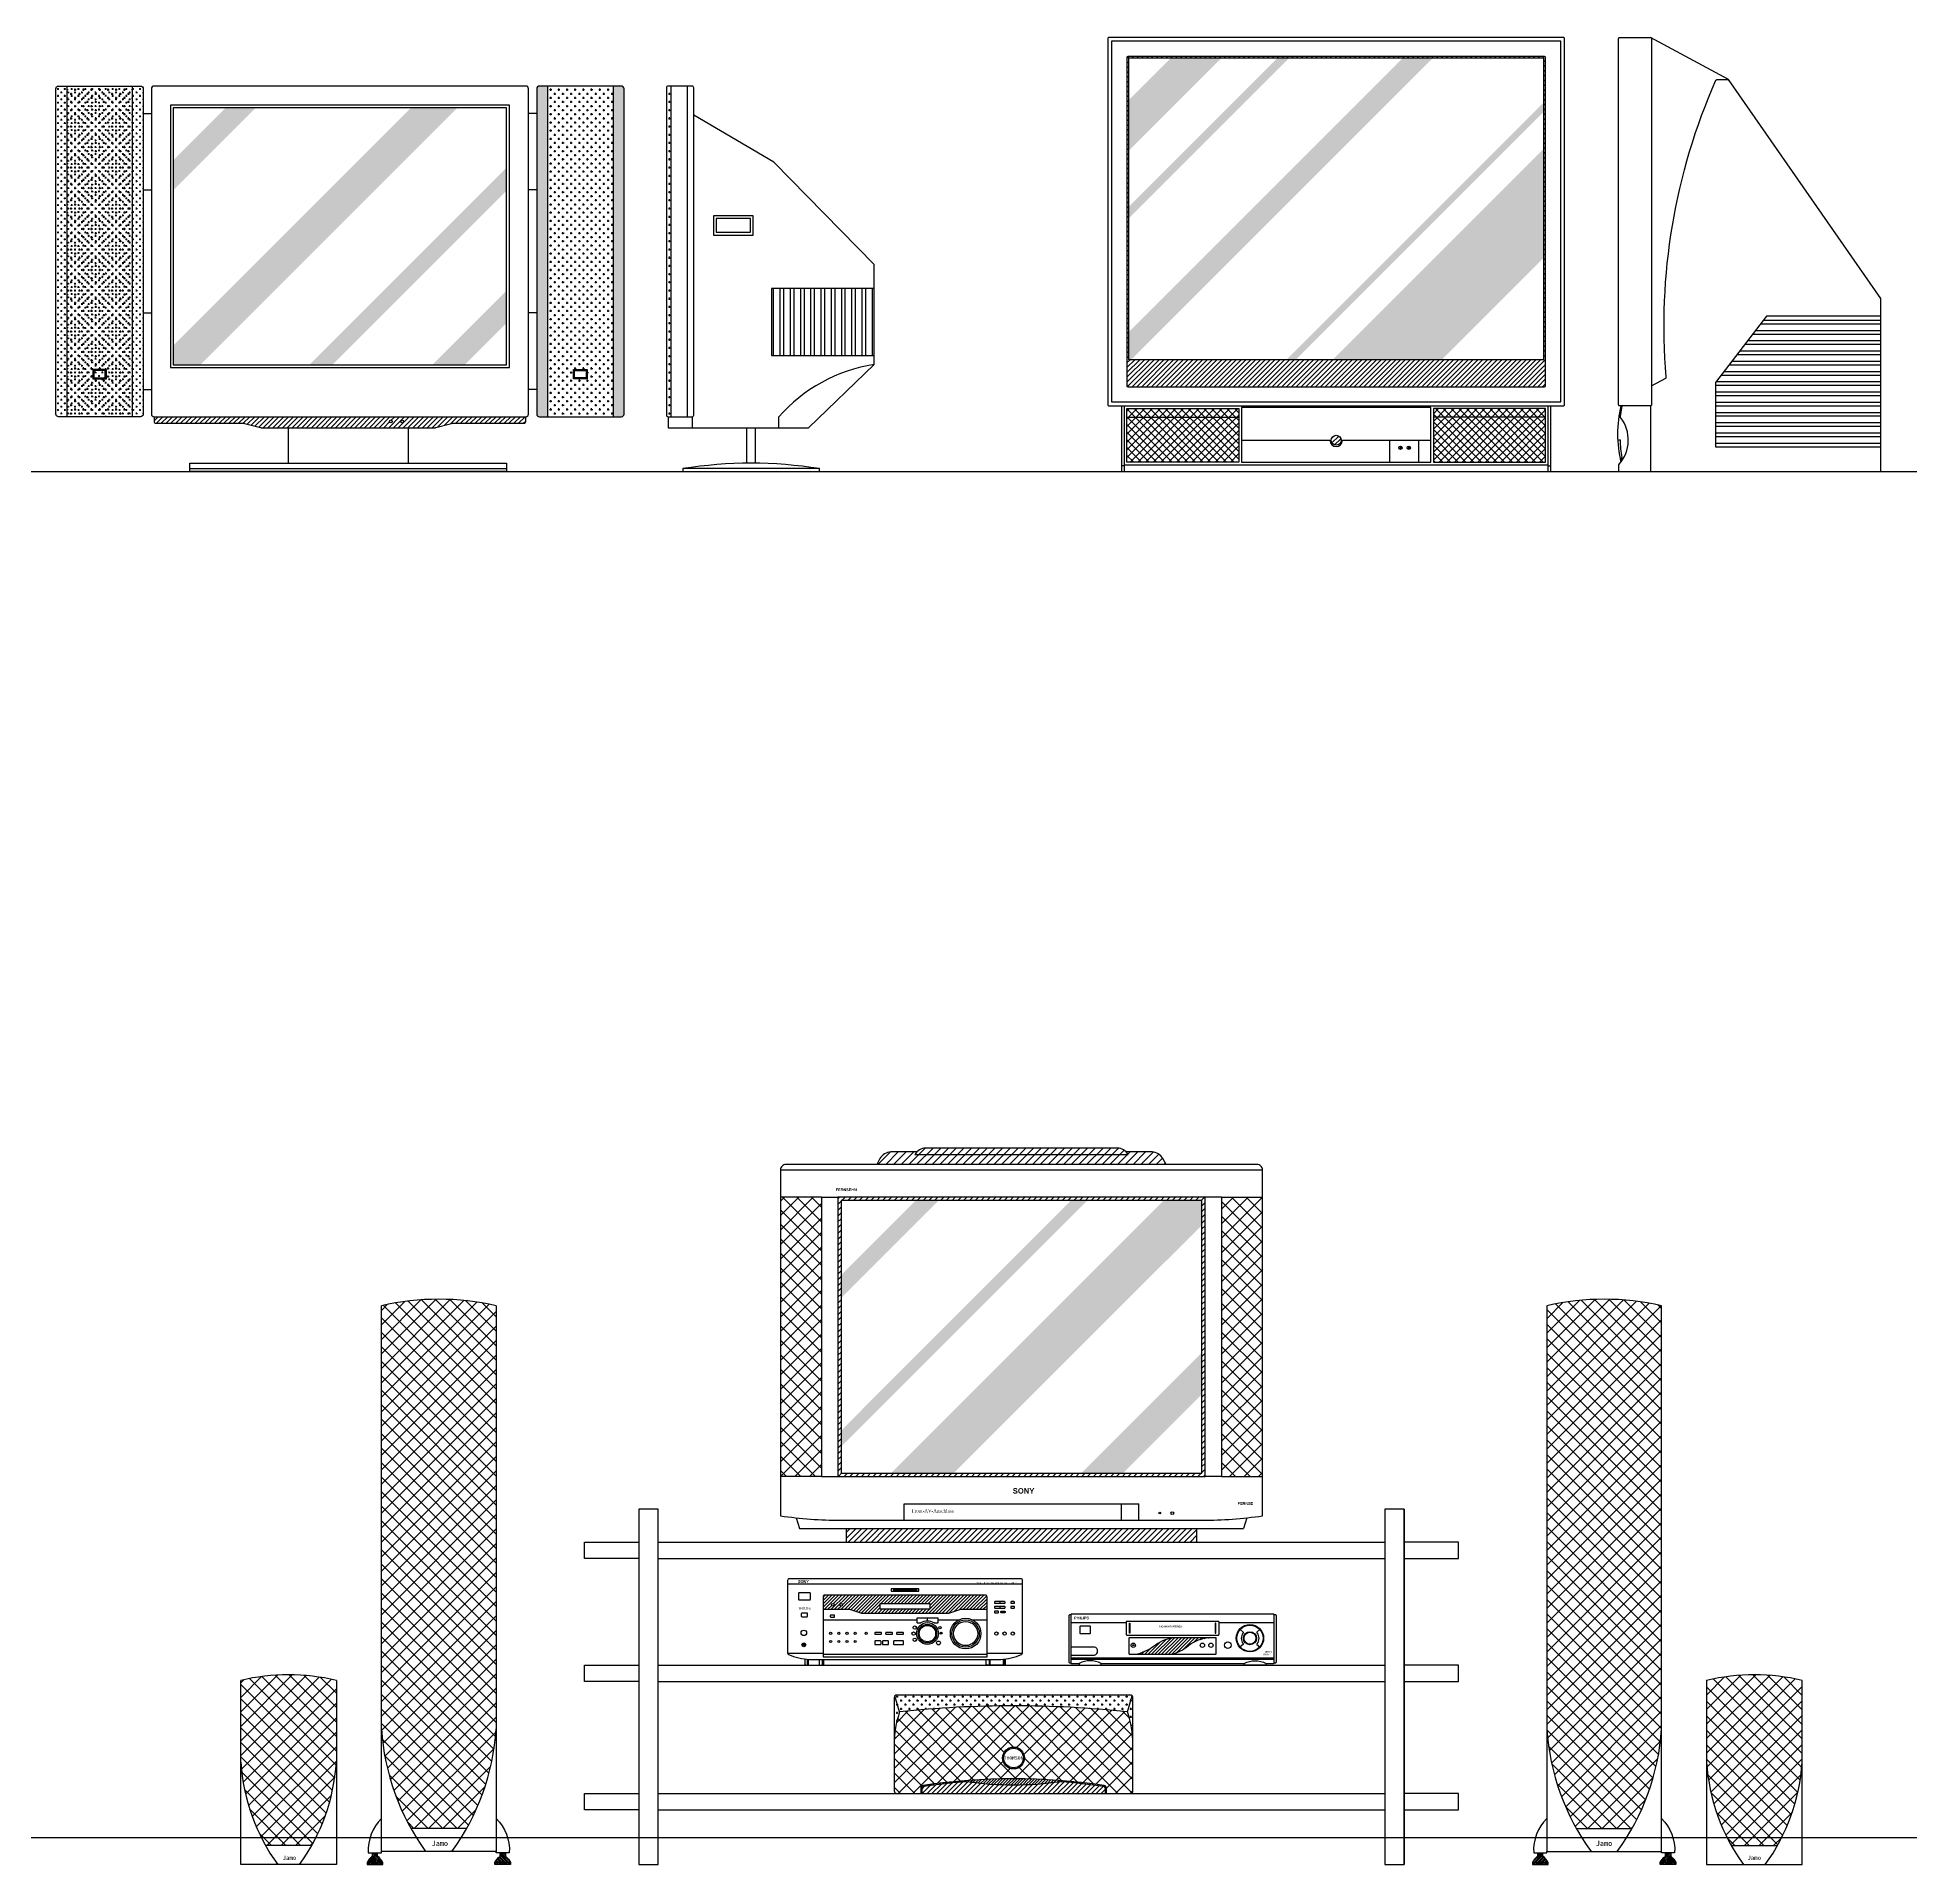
# Model space of a CAD drawing. Header units: inches. Extents: x 11.6 to 54.1, y 10.7 to 35.5.
# Drawn here: x 39.013 to 42.441, y 13.869 to 17.212 of the extents above; entities that cross this region are included whole.
import ezdxf
from ezdxf.enums import TextEntityAlignment as Align

# ---------------------------------------------------------------- set-up
doc = ezdxf.new("R2010")
doc.units = ezdxf.units.IN
doc.header["$MEASUREMENT"] = 0
for name, color, linetype in [('02', 2, 'Continuous'), ('1', 1, 'Continuous'), ('8', 8, 'Continuous')]:
    doc.layers.add(name, color=color, linetype=linetype)
doc.styles.add('HT2', font='swisseb.ttf')
doc.styles.add('STYLE2', font='')
doc.styles.add('STYLE5', font='dutchi.ttf')
doc.styles.get('STYLE2').set_extended_font_data('SimHei')
pattern_1 = [(0, (-12.144772, 20.311544), (0.00625, 0.00625), [0.003125, -0.009375]), (90, (-12.1432097, 20.3099815), (-0.00625, 0.00625), [0.003125, -0.009375])]
pattern_2 = [(0, (-12.144772, 20.311544), (0.0075, 0.0075), [0.00375, -0.01125]), (90, (-12.142897, 20.309669), (-0.0075, 0.0075), [0.00375, -0.01125])]
pattern_3 = [(45, (-8.594977, 21.798199), (-0.0044194174, 0.0044194174), [])]
pattern_4 = [(45, (-8.594977, 21.798199), (-0.0070710678, 0.0070710678), []), (135, (-8.594977, 21.798199), (-0.0070710678, -0.0070710678), [])]
pattern_5 = [(45, (18.369292, 6.841437), (-0.013258252, 0.013258252), []), (135, (18.369292, 6.841437), (-0.013258252, -0.013258252), [])]
pattern_6 = [(135, (107.2890008, 17.5640171), (0.00159099026, 0.00159099026), [])]
pattern_7 = [(45, (-25.6616141, 17.5640171), (-0.00159099026, 0.00159099026), [])]
pattern_8 = [(45, (18.3692916, 6.841437), (-0.0053033009, 0.0053033009), [])]
pattern_9 = [(45, (18.3692916, 6.841437), (-0.0030935922, 0.0030935922), [])]
pattern_10 = [(45, (-15.4416847, 17.130389), (-0.00220970869, 0.00220970869), [])]

msp = doc.modelspace()

# ---------------------------------------------------------------- hatches: boundary and pattern name
at = {"layer": '8'}
h = msp.add_hatch(dxfattribs=at)
h.set_pattern_fill('ANSI31,_O', color=256, scale=0.05)
h.set_pattern_definition(pattern_3)
h.paths.add_polyline_path([(41.7696, 16.623), (41.7696, 17.174), (41.0096, 17.174), (41.0096, 16.623)], flags=16)
edge = h.paths.add_edge_path()
edge.add_line((41.7726, 16.575), (41.7726, 17.175))
edge.add_arc((41.7706, 17.175), 0.002, 360, 450)
edge.add_line((41.7706, 17.177), (41.0086, 17.177))
edge.add_arc((41.0086, 17.175), 0.002, 90, 180)
edge.add_line((41.0066, 17.175), (41.0066, 16.575))
edge.add_arc((41.0086, 16.575), 0.002, 180, 270)
edge.add_line((41.0086, 16.573), (41.7706, 16.573))
edge.add_arc((41.7706, 16.575), 0.002, 270, 360)
h = msp.add_hatch(dxfattribs=at)
h.set_pattern_fill('AR-SAND,_O', color=256, scale=0.005)
h.set_pattern_definition([(37.5, (-8.594977, 21.798199), (-0.0003149668, 0.0096341188), [0, -0.0076, 0, -0.0085, 0, -0.008125]), (7.5, (-8.594977, 21.798199), (0.0088488835, 0.0141107303), [0, -0.0041, 0, -0.00685, 0, -0.002625]), (327.5, (-8.601127, 21.798199), (0.0155707093, 2.82953e-05), [0, -0.0025, 0, -0.009, 0, -0.01175]), (317.5, (-8.601127, 21.798199), (0.015030633, 0.004388378), [0, -0.00125, 0, -0.0059, 0, -0.00675])])
h.paths.add_polyline_path([(41.1795, 17.174), (41.0867, 17.174), (41.0096, 17.097), (41.0096, 17.0042)], flags=17)
h.paths.add_polyline_path([(41.303, 17.174), (41.2818, 17.174), (41.0096, 16.9019), (41.0096, 16.8806)])
h.paths.add_polyline_path([(41.5661, 17.174), (41.5109, 17.174), (41.5106, 17.1737), (41.0096, 16.6728), (41.0096, 16.623), (41.0151, 16.623)])
h.paths.add_polyline_path([(41.7696, 17.0764), (41.7696, 17.0933), (41.2993, 16.623), (41.3163, 16.623)])
h.paths.add_polyline_path([(41.7696, 16.8091), (41.7696, 17.0085), (41.3842, 16.623), (41.5836, 16.623)], flags=17)
h = msp.add_hatch(dxfattribs=at)
h.set_pattern_fill('CROSS,_O', color=256, scale=0.025)
h.set_pattern_definition(pattern_1)
h.paths.add_polyline_path([(39.1865, 17.123), (39.0515, 17.123, 0.414214), (39.0465, 17.118), (39.0465, 16.523, 0.414214), (39.0515, 16.518), (39.1865, 16.518)])
h = msp.add_hatch(dxfattribs=at)
h.set_pattern_fill('CROSS,_O', color=256, scale=0.025)
h.set_pattern_definition(pattern_1)
h.paths.add_polyline_path([(39.0665, 16.518), (39.2015, 16.518, 0.414214), (39.2065, 16.523), (39.2065, 17.118, 0.414214), (39.2015, 17.123), (39.0665, 17.123)])
h = msp.add_hatch(dxfattribs=at)
h.set_pattern_fill('CROSS,_O', color=256, scale=0.03)
h.set_pattern_definition(pattern_2)
h.paths.add_polyline_path([(39.0665, 16.518), (39.1865, 16.518), (39.1865, 17.123), (39.0665, 17.123)])
h.paths.add_polyline_path([(39.114, 16.6046), (39.139, 16.6046), (39.139, 16.5875), (39.114, 16.5875)], flags=16)
h.paths.add_polyline_path([(39.116, 16.6026), (39.137, 16.6026), (39.137, 16.5895), (39.116, 16.5895)], flags=0)
h.paths.add_polyline_path([(39.1155, 16.5889), (39.1379, 16.5889), (39.1379, 16.6028), (39.1155, 16.6028)], flags=8)
h = msp.add_hatch(dxfattribs=at)
h.set_pattern_fill('CROSS,_O', color=256, scale=0.025)
h.set_pattern_definition(pattern_1)
h.paths.add_polyline_path([(40.0665, 17.123), (39.9315, 17.123, 0.414214), (39.9265, 17.118), (39.9265, 16.523, 0.414214), (39.9315, 16.518), (40.0665, 16.518)])
h.paths.add_polyline_path([(39.9465, 16.518), (40.0815, 16.518, 0.414214), (40.0865, 16.523), (40.0865, 17.118, 0.414214), (40.0815, 17.123), (39.9465, 17.123)])
h = msp.add_hatch(dxfattribs=at)
h.set_pattern_fill('CROSS,_O', color=256, scale=0.03)
h.set_pattern_definition(pattern_2)
h.paths.add_polyline_path([(39.9465, 16.518), (40.0665, 16.518), (40.0665, 17.123), (39.9465, 17.123)])
h.paths.add_polyline_path([(39.994, 16.6046), (40.019, 16.6046), (40.019, 16.5875), (39.994, 16.5875)], flags=16)
h.paths.add_polyline_path([(39.996, 16.6026), (40.017, 16.6026), (40.017, 16.5895), (39.996, 16.5895)], flags=0)
h.paths.add_polyline_path([(39.9952, 16.5889), (40.0176, 16.5889), (40.0176, 16.6028), (39.9952, 16.6028)], flags=8)
h = msp.add_hatch(dxfattribs=at)
h.set_pattern_fill('CROSS,_O', color=256, scale=0.03)
h.set_pattern_definition(pattern_2)
h.paths.add_polyline_path([(40.1719, 17.123), (40.1669, 17.123, 0.414214), (40.1639, 17.12), (40.1639, 16.521, 0.414214), (40.1669, 16.518), (40.1719, 16.518)])
h = msp.add_hatch(dxfattribs=at)
h.set_pattern_fill('AR-SAND,_O', color=256, scale=0.005)
h.set_pattern_definition([(37.5, (-12.144772, 20.311544), (-0.0003149668, 0.0096341188), [0, -0.0076, 0, -0.0085, 0, -0.008125]), (7.5, (-12.144772, 20.311544), (0.0088488835, 0.0141107303), [0, -0.0041, 0, -0.00685, 0, -0.002625]), (327.5, (-12.150922, 20.311544), (0.0155707093, 2.82953e-05), [0, -0.0025, 0, -0.009, 0, -0.01175]), (317.5, (-12.150922, 20.311544), (0.015030633, 0.0043883778), [0, -0.00125, 0, -0.0059, 0, -0.00675])])
h.paths.add_polyline_path([(39.4119, 17.083), (39.3568, 17.083), (39.2615, 16.9877), (39.2615, 16.9326)])
h.paths.add_polyline_path([(39.781, 17.083), (39.6962, 17.083), (39.2615, 16.6483), (39.2615, 16.613), (39.311, 16.613)])
h.paths.add_polyline_path([(39.8715, 16.9317), (39.8715, 16.9741), (39.5104, 16.613), (39.5528, 16.613)])
h.paths.add_polyline_path([(39.8715, 16.6898), (39.8715, 16.7492), (39.7353, 16.613), (39.7947, 16.613)])
h = msp.add_hatch(dxfattribs=at)
h.set_pattern_fill('STEEL,_O', color=256, scale=0.15, angle=45)
h.set_pattern_definition([(90, (-12.139943, 20.50397), (-0.01875, 4e-18), []), (90, (-12.146572, 20.510599), (-0.01875, 4e-18), [])])
h.paths.add_polyline_path([(40.5439, 16.7524), (40.356, 16.7524), (40.356, 16.6299), (40.5439, 16.6299)])
h = msp.add_hatch(dxfattribs=at)
h.set_pattern_fill('STEEL,_O', color=256, scale=0.15, angle=315)
h.set_pattern_definition([(0, (-8.798753, 18.58187), (5e-18, 0.01875), []), (0, (-8.792124, 18.5885), (5e-18, 0.01875), [])])
h.paths.add_polyline_path([(42.3865, 16.4628), (42.3865, 16.7018), (42.1773, 16.7018), (42.0838, 16.5806), (42.0838, 16.4628)])
h = msp.add_hatch(dxfattribs=at)
h.set_pattern_fill('ANSI37,_O', color=256, scale=0.08)
h.set_pattern_definition(pattern_4)
h.paths.add_polyline_path([(41.2116, 16.533), (41.2116, 16.435), (41.0066, 16.435), (41.0066, 16.533)])
h = msp.add_hatch(dxfattribs=at)
h.set_pattern_fill('ANSI37,_O', color=256, scale=0.08)
h.set_pattern_definition(pattern_4)
h.paths.add_polyline_path([(41.5676, 16.533), (41.5676, 16.435), (41.7726, 16.435), (41.7726, 16.533)])
h = msp.add_hatch(dxfattribs=at)
h.set_pattern_fill('ANSI31,_O', color=256, scale=0.05)
h.set_pattern_definition([(45, (-12.144772, 20.311544), (-0.0044194174, 0.0044194174), [])])
h.paths.add_polyline_path([(39.7409, 16.498, 0.095415), (39.742, 16.4982), (39.7709, 16.5058, -0.095415), (39.7721, 16.506), (39.9035, 16.506, 0.414214), (39.9065, 16.509), (39.9065, 16.518), (39.2265, 16.518), (39.2265, 16.509, 0.414214), (39.2295, 16.506), (39.3909, 16.506, -0.095415), (39.392, 16.5058), (39.4209, 16.4982, 0.095415), (39.4221, 16.498)])
h.paths.add_polyline_path([(39.6778, 16.5092, -1), (39.6828, 16.5092, -1)], flags=16)
h.paths.add_polyline_path([(39.6573, 16.5092, -1), (39.6623, 16.5092, -1)], flags=16)
h = msp.add_hatch(dxfattribs=at)
h.set_pattern_fill('ANSI31,_O', color=256, scale=0.05)
h.set_pattern_definition(pattern_3)
edge = h.paths.add_edge_path()
edge.add_arc((41.3896, 16.475), 0.009, 0, 360)
h = msp.add_hatch(dxfattribs=at)
h.set_pattern_fill('ANSI31,_O', color=256, scale=0.08)
h.set_pattern_definition([(45, (18.369292, 6.841437), (-0.007071068, 0.007071068), [])])
h.paths.add_polyline_path([(40.6382, 15.1798, 0.277313), (40.6187, 15.1681), (41.0087, 15.1681, 0.277313), (40.9892, 15.1798)])
h.paths.add_polyline_path([(41.0787, 15.1498), (41.0726, 15.1607, 0.228268), (41.0527, 15.1728), (41.0053, 15.1728, -0.066055), (41.0087, 15.1681), (40.6187, 15.1681, -0.066055), (40.6221, 15.1728), (40.5746, 15.1728, 0.228268), (40.5547, 15.1607), (40.5487, 15.1498)])
h = msp.add_hatch(dxfattribs=at)
h.set_pattern_fill('ANSI37,_O', color=256, scale=0.15)
h.set_pattern_definition(pattern_5)
h.paths.add_polyline_path([(40.4477, 15.0898), (40.3727, 15.0898), (40.3727, 14.5788), (40.4477, 14.5788)])
h = msp.add_hatch(dxfattribs=at)
h.set_pattern_fill('ANSI31,_O', color=256, scale=0.06)
h.set_pattern_definition(pattern_8)
h.paths.add_polyline_path([(40.4837, 14.5848), (41.1437, 14.5848), (41.1437, 15.0838), (40.4837, 15.0838)], flags=16)
h.paths.add_polyline_path([(40.4777, 14.5788), (41.1497, 14.5788), (41.1497, 15.0898), (40.4777, 15.0898)])
h = msp.add_hatch(dxfattribs=at)
h.set_pattern_fill('AR-SAND,_O', color=256, scale=0.005)
h.set_pattern_definition([(37.5, (-9.1909294, 18.352308), (-0.0003149668, 0.0096341188), [0, -0.0076, 0, -0.0085, 0, -0.008125]), (7.5, (-9.19093, 18.352308), (0.0088488835, 0.0141107303), [0, -0.0041, 0, -0.00685, 0, -0.002625]), (327.5, (-9.197079, 18.352308), (0.0155707093, 2.82953e-05), [0, -0.0025, 0, -0.009, 0, -0.01175]), (317.5, (-9.19708, 18.352308), (0.015030633, 0.004388378), [0, -0.00125, 0, -0.0059, 0, -0.00675])])
h.paths.add_polyline_path([(40.662, 15.0838), (40.6202, 15.0838), (40.4837, 14.9473), (40.4837, 14.9054)])
h.paths.add_polyline_path([(40.9342, 15.0838), (40.9045, 15.0838), (40.4837, 14.663), (40.4837, 14.6333)])
h.paths.add_polyline_path([(41.1437, 15.0387), (41.1437, 15.0838), (41.0739, 15.0838), (40.5749, 14.5848), (40.6897, 14.5848)])
h.paths.add_polyline_path([(41.1437, 14.7545), (41.1437, 14.8054), (40.9231, 14.5848), (40.974, 14.5848)], flags=17)
h.paths.add_polyline_path([(41.1437, 14.729), (41.1437, 14.7545), (40.974, 14.5848), (40.9995, 14.5848)], flags=17)
h = msp.add_hatch(dxfattribs=at)
h.set_pattern_fill('ANSI37,_O', color=256, scale=0.15)
h.set_pattern_definition(pattern_5)
h.paths.add_polyline_path([(41.2547, 15.0898), (41.1797, 15.0898), (41.1797, 14.5788), (41.2547, 14.5788)])
h = msp.add_hatch(dxfattribs=at)
h.set_pattern_fill('ANSI37,_O', color=256, scale=0.15)
h.set_pattern_definition(pattern_5)
h.paths.add_polyline_path([(39.6424, 14.1172, 0.112092), (39.6965, 13.9348), (39.7983, 13.9348, 0.112092), (39.8524, 14.1172), (39.8524, 14.8912, 0.114286), (39.6424, 14.8912)])
h = msp.add_hatch(dxfattribs=at)
h.set_pattern_fill('ANSI37,_O', color=256, scale=0.15)
h.set_pattern_definition(pattern_5)
h.paths.add_polyline_path([(41.985, 14.8912, 0.114286), (41.775, 14.8912), (41.775, 14.1172, 0.112092), (41.8291, 13.9348), (41.9309, 13.9348, 0.112092), (41.985, 14.1172)])
h = msp.add_hatch(dxfattribs=at)
h.set_pattern_fill('ANSI31,_O', color=256, scale=0.06)
h.set_pattern_definition(pattern_8)
h.paths.add_polyline_path([(41.1347, 14.4588), (41.1347, 14.4838), (40.4927, 14.4838), (40.4927, 14.4588)])
h = msp.add_hatch(dxfattribs=at)
h.set_pattern_fill('ANSI31,_O', color=256, scale=0.025)
h.set_pattern_definition(pattern_10)
h.paths.add_polyline_path([(40.5792, 14.3701), (40.622, 14.3701), (40.622, 14.3723), (40.5792, 14.3723)])
h = msp.add_hatch(dxfattribs=at)
h.set_pattern_fill('ANSI31,_O', color=256, scale=0.035)
h.set_pattern_definition(pattern_9)
h.paths.add_polyline_path([(40.6787, 14.3288, 0.095415), (40.6824, 14.3295), (40.6988, 14.3351, -0.095415), (40.7025, 14.3358), (40.7506, 14.3358), (40.7506, 14.3588, 0.414214), (40.7476, 14.3618), (40.4536, 14.3618, 0.414214), (40.4506, 14.3588), (40.4506, 14.3358), (40.4987, 14.3358, -0.095415), (40.5024, 14.3351), (40.5188, 14.3295, 0.095415), (40.5225, 14.3288)])
h.paths.add_polyline_path([(40.6465, 14.3368), (40.5546, 14.3368), (40.5546, 14.3456), (40.6465, 14.3456)], flags=16)
h.paths.add_polyline_path([(40.4811, 14.3442, -1), (40.4861, 14.3442, -1)], flags=16)
h.paths.add_polyline_path([(40.4661, 14.3442, -1), (40.4711, 14.3442, -1)], flags=16)
h = msp.add_hatch(dxfattribs=at)
h.set_pattern_fill('ANSI31,_O', color=256, scale=0.025)
h.set_pattern_definition(pattern_10)
h.paths.add_polyline_path([(40.6688, 14.2921, 1), (40.6648, 14.2921, 1)])
h = msp.add_hatch(dxfattribs=at)
h.set_pattern_fill('ANSI31,_O', color=256, scale=0.025)
h.set_pattern_definition(pattern_10)
h.paths.add_polyline_path([(40.4134, 14.2709, 1), (40.4174, 14.2709, 1)])
h = msp.add_hatch(dxfattribs=at)
h.set_pattern_fill('ANSI31,_O', color=256, scale=0.035)
h.set_pattern_definition(pattern_9)
h.paths.add_polyline_path([(41.1228, 14.2718, -0.146364), (41.1621, 14.2838), (41.0962, 14.2838, 0.1544), (41.059, 14.2702, -0.095406), (41.0257, 14.2538), (41.092, 14.2538, 0.099337)])
h = msp.add_hatch(dxfattribs=at)
h.set_pattern_fill('ANSI37,_O', color=256, scale=0.15)
h.set_pattern_definition(pattern_5)
h.paths.add_polyline_path([(39.4301, 13.9038), (39.5149, 13.9038, 0.112092), (39.56, 14.0558), (39.56, 14.2058, 0.114286), (39.385, 14.2058), (39.385, 14.0558, 0.112092)])
h = msp.add_hatch(dxfattribs=at)
h.set_pattern_fill('ANSI37,_O', color=256, scale=0.15)
h.set_pattern_definition(pattern_5)
h.paths.add_polyline_path([(42.2424, 14.0558), (42.2424, 14.2058, 0.114286), (42.0674, 14.2058), (42.0674, 14.0558, 0.112092), (42.1124, 13.9038), (42.1973, 13.9038, 0.112092)])
h = msp.add_hatch(dxfattribs=at)
h.set_pattern_fill('CROSS,_O', color=256, scale=0.03)
h.set_pattern_definition([(0, (18.3692916, 6.841437), (0.0075, 0.0075), [0.00375, -0.01125]), (90, (18.3711666, 6.839562), (-0.0075, 0.0075), [0.00375, -0.01125])])
h.paths.add_polyline_path([(40.5857, 14.1788, 0.198912), (40.5822, 14.1773), (40.5907, 14.1482, -0.052785), (41.0077, 14.1482), (41.0163, 14.1773, 0.198912), (41.0127, 14.1788)])
h.paths.add_polyline_path([(41.0177, 14.0902), (41.0177, 14.1738, 0.198912), (41.0163, 14.1773), (41.0077, 14.1482, -0.083636)])
h.paths.add_polyline_path([(40.5807, 14.0902, -0.083636), (40.5907, 14.1482), (40.5822, 14.1773, 0.198912), (40.5807, 14.1738)])
h = msp.add_hatch(dxfattribs=at)
h.set_pattern_fill('ANSI37,_O', color=256, scale=0.15)
h.set_pattern_definition(pattern_5)
h.paths.add_polyline_path([(40.5907, 14.1482, 0.083636), (40.5807, 14.0902), (40.5807, 14.0038, 0.414214), (40.5857, 13.9988), (40.6292, 13.9988), (40.6292, 14.0085, -0.371275), (40.6335, 14.0134, -0.074533), (40.965, 14.0134, -0.371275), (40.9692, 14.0085), (40.9692, 13.9988), (41.0127, 13.9988, 0.414214), (41.0177, 14.0038), (41.0177, 14.0902, 0.083636), (41.0077, 14.1482, 0.052785)])
h.paths.add_polyline_path([(40.8192, 14.0637, -1), (40.7792, 14.0637, -1)], flags=16)
h.paths.add_polyline_path([(40.8172, 14.0637, -1), (40.7812, 14.0637, -1)], flags=0)
h.paths.add_polyline_path([(40.7817, 14.0589), (40.8168, 14.0589), (40.8168, 14.0685), (40.7817, 14.0685)], flags=8)
h = msp.add_hatch(dxfattribs=at)
h.set_pattern_fill('ANSI31,_O', color=256, scale=0.03)
h.set_pattern_definition([(45, (18.3692916, 6.841437), (-0.0026516504, 0.0026516504), [])])
h.paths.add_polyline_path([(40.8857, 14.0204, -0.01782), (40.9647, 14.0115, -0.371275), (40.9672, 14.0085), (40.9672, 13.9988), (40.9692, 13.9988), (40.9692, 14.0085, 0.371275), (40.965, 14.0134, 0.074533), (40.6335, 14.0134, 0.371275), (40.6292, 14.0085), (40.6292, 13.9988), (40.6312, 13.9988), (40.6312, 14.0085, -0.371275), (40.6338, 14.0115, -0.01782), (40.7128, 14.0204, 0.07486)])
h = msp.add_hatch(dxfattribs=at)
h.set_pattern_fill('ANSI31,_O', color=256, scale=0.05)
h.set_pattern_definition([(45, (18.3692916, 6.841437), (-0.0044194174, 0.0044194174), [])])
h.paths.add_polyline_path([(40.9672, 13.9988), (40.9672, 14.0085, 0.371275), (40.9647, 14.0115, 0.01782), (40.8857, 14.0204, -0.07486), (40.7128, 14.0204, 0.01782), (40.6338, 14.0115, 0.371275), (40.6312, 14.0085), (40.6312, 13.9988)])
h = msp.add_hatch(dxfattribs=at)
h.set_pattern_fill('ANSI31,_O', color=256, scale=0.018)
h.set_pattern_definition(pattern_6)
h.paths.add_polyline_path([(39.6448, 13.8724, 0.105499), (39.6352, 13.8844), (39.6352, 13.8904), (39.6256, 13.8904), (39.6256, 13.8844, 0.105499), (39.616, 13.8724)])
h.paths.add_polyline_path([(39.6448, 13.8688), (39.6448, 13.8724), (39.616, 13.8724), (39.616, 13.8688)])
h = msp.add_hatch(dxfattribs=at)
h.set_pattern_fill('ANSI31,_O', color=256, scale=0.018)
h.set_pattern_definition(pattern_6)
h.paths.add_polyline_path([(39.8788, 13.8724, 0.105499), (39.8692, 13.8844), (39.8692, 13.8904), (39.8596, 13.8904), (39.8596, 13.8844, 0.105499), (39.85, 13.8724)])
h.paths.add_polyline_path([(39.85, 13.8724), (39.85, 13.8688), (39.8788, 13.8688), (39.8788, 13.8724)])
h = msp.add_hatch(dxfattribs=at)
h.set_pattern_fill('ANSI31,_O', color=256, scale=0.018)
h.set_pattern_definition(pattern_7)
h.paths.add_polyline_path([(41.7774, 13.8724, 0.105499), (41.7678, 13.8844), (41.7678, 13.8904), (41.7582, 13.8904), (41.7582, 13.8844, 0.105499), (41.7486, 13.8724)])
h.paths.add_polyline_path([(41.7486, 13.8724), (41.7486, 13.8688), (41.7774, 13.8688), (41.7774, 13.8724)])
h = msp.add_hatch(dxfattribs=at)
h.set_pattern_fill('ANSI31,_O', color=256, scale=0.018)
h.set_pattern_definition(pattern_7)
h.paths.add_polyline_path([(42.0114, 13.8724, 0.105499), (42.0018, 13.8844), (42.0018, 13.8904), (41.9922, 13.8904), (41.9922, 13.8844, 0.105499), (41.9826, 13.8724)])
h.paths.add_polyline_path([(42.0114, 13.8688), (42.0114, 13.8724), (41.9826, 13.8724), (41.9826, 13.8688)])

# ---------------------------------------------------------------- linework, layer by layer
at = {"layer": '02'}
for p, q in [((41.5106, 17.1737), (41.5109, 17.174)), ((39.0665, 17.123), (39.0665, 16.518)), ((39.1865, 17.123), (39.1865, 16.518)), ((39.9465, 17.123), (39.9465, 16.518)), ((40.0665, 17.123), (40.0665, 16.518)), ((40.1719, 17.123), (40.1719, 16.518)), ((40.2019, 17.123), (40.2019, 16.518)), ((39.2065, 17.073), (39.2215, 17.073)), ((39.9265, 17.073), (39.9115, 17.073)), ((39.2065, 16.933), (39.2215, 16.933)), ((39.9265, 16.933), (39.9115, 16.933)), ((40.356, 16.7524), (40.356, 16.6299)), ((40.5439, 16.7524), (40.356, 16.7524)), ((39.2065, 16.708), (39.2215, 16.708)), ((39.9265, 16.708), (39.9115, 16.708)), ((40.356, 16.6299), (40.5439, 16.6299)), ((39.116, 16.6026), (39.114, 16.6046)), ((39.137, 16.6026), (39.139, 16.6046)), ((39.996, 16.6026), (39.994, 16.6046)), ((40.017, 16.6026), (40.019, 16.6046)), ((39.116, 16.5895), (39.114, 16.5875)), ((39.137, 16.5895), (39.139, 16.5875)), ((39.2065, 16.568), (39.2215, 16.568)), ((39.9265, 16.568), (39.9115, 16.568)), ((39.996, 16.5895), (39.994, 16.5875)), ((40.017, 16.5895), (40.019, 16.5875)), ((40.9966, 16.538), (40.9966, 16.418)), ((41.0016, 16.538), (41.0016, 16.418)), ((41.7776, 16.418), (41.7776, 16.538)), ((41.7826, 16.418), (41.7826, 16.538)), ((41.9645, 16.538), (41.9645, 16.418)), ((39.4715, 16.498), (39.4715, 16.433)), ((39.6915, 16.498), (39.6915, 16.433)), ((40.1669, 16.518), (40.1669, 16.498)), ((40.1669, 16.498), (40.2109, 16.498)), ((40.2109, 16.518), (40.2109, 16.498)), ((40.3109, 16.433), (40.3109, 16.498)), ((40.3269, 16.433), (40.3269, 16.498)), ((40.3692, 16.5172), (40.3692, 16.498)), ((41.0066, 16.5173), (41.2116, 16.5173)), ((41.7726, 16.5173), (41.5676, 16.5173)), ((41.487, 16.475), (41.487, 16.435)), ((41.54, 16.475), (41.54, 16.435)), ((39.2915, 16.423), (39.8715, 16.423)), ((41.0016, 16.428), (40.9966, 16.428)), ((41.0016, 16.43), (41.7776, 16.43)), ((41.7776, 16.428), (41.7826, 16.428)), ((41.9065, 16.4293), (41.9065, 16.418)), ((40.9966, 16.418), (41.7826, 16.418)), ((40.3727, 15.1398), (41.2547, 15.1398)), ((40.4477, 15.0898), (40.3727, 15.0898)), ((40.4477, 15.0898), (40.4477, 14.5788)), ((40.4477, 15.0898), (40.4777, 15.0898)), ((41.1797, 15.0898), (41.1497, 15.0898)), ((41.1797, 15.0898), (41.1797, 14.5788)), ((41.1797, 15.0898), (41.2547, 15.0898)), ((39.6424, 13.8928), (39.6424, 14.8912)), ((39.8524, 14.8912), (39.8524, 13.8928)), ((41.775, 14.8912), (41.775, 13.8928)), ((41.985, 13.8928), (41.985, 14.8912)), ((40.4477, 14.5788), (40.3727, 14.5788)), ((40.4477, 14.5788), (40.4777, 14.5788)), ((41.1797, 14.5788), (41.1497, 14.5788)), ((41.1797, 14.5788), (41.2547, 14.5788)), ((40.4012, 14.5032), (40.4077, 14.4838)), ((40.5987, 14.4988), (40.5987, 14.5288)), ((40.5987, 14.5288), (41.0287, 14.5288)), ((40.9967, 14.4988), (40.9967, 14.5288)), ((41.0287, 14.4988), (41.0287, 14.5288)), ((41.2262, 14.5032), (41.2197, 14.4838)), ((41.5137, 14.5188), (41.5137, 13.8688)), ((40.4077, 14.4838), (41.2197, 14.4838)), ((40.4927, 14.4838), (40.4927, 14.4588)), ((41.1347, 14.4588), (41.1347, 14.4838)), ((40.1487, 14.4588), (41.4787, 14.4588)), ((40.4927, 14.4588), (41.1347, 14.4588)), ((40.1487, 14.4288), (41.4787, 14.4288)), ((40.8156, 14.3818), (40.3856, 14.3818)), ((40.7738, 14.3498), (40.7738, 14.3468)), ((40.7738, 14.3411), (40.7738, 14.3381)), ((40.4506, 14.3168), (40.6226, 14.3168)), ((40.6416, 14.3144), (40.6416, 14.3205)), ((40.6606, 14.3168), (40.6997, 14.3168)), ((40.7233, 14.3168), (40.7506, 14.3168)), ((40.9042, 14.3118), (41.0052, 14.3118)), ((41.1752, 14.3118), (41.2762, 14.3118)), ((40.1487, 14.2338), (41.4787, 14.2338)), ((40.3856, 14.2558), (40.4506, 14.2558)), ((40.4214, 14.2442), (40.4214, 14.2338)), ((40.4232, 14.2441), (40.4232, 14.2338)), ((40.4436, 14.2438), (40.4436, 14.2338)), ((40.4487, 14.2438), (40.4487, 14.2338)), ((40.4506, 14.2538), (40.7506, 14.2538)), ((40.7506, 14.2558), (40.8156, 14.2558)), ((40.7545, 14.2438), (40.7545, 14.2338)), ((40.7558, 14.2438), (40.7558, 14.2338)), ((40.7799, 14.2442), (40.7799, 14.2338)), ((40.7819, 14.2445), (40.7819, 14.2338)), ((40.9042, 14.2468), (41.2762, 14.2468)), ((40.9042, 14.2448), (41.2762, 14.2448)), ((39.385, 13.8688), (39.385, 14.2058)), ((39.56, 14.2058), (39.56, 13.8688)), ((40.1487, 14.2038), (41.4787, 14.2038)), ((42.0674, 14.2058), (42.0674, 13.8688)), ((42.2424, 13.8688), (42.2424, 14.2058)), ((40.5907, 14.1482), (40.5822, 14.1773)), ((41.0077, 14.1482), (41.0163, 14.1773)), ((40.1487, 13.9988), (41.4787, 13.9988)), ((40.1487, 13.9688), (41.4787, 13.9688)), ((39.7983, 13.9348), (39.6965, 13.9348)), ((41.8291, 13.9348), (41.9309, 13.9348)), ((39.5149, 13.9038), (39.4301, 13.9038)), ((39.6352, 13.8844), (39.6256, 13.8844)), ((39.8524, 13.8928), (39.6424, 13.8928)), ((39.8692, 13.8844), (39.8596, 13.8844)), ((41.7582, 13.8844), (41.7678, 13.8844)), ((41.775, 13.8928), (41.985, 13.8928)), ((41.9922, 13.8844), (42.0018, 13.8844)), ((42.1124, 13.9038), (42.1973, 13.9038)), ((39.56, 13.8688), (39.385, 13.8688)), ((39.616, 13.8724), (39.6448, 13.8724)), ((39.8788, 13.8724), (39.85, 13.8724)), ((41.7486, 13.8724), (41.7774, 13.8724)), ((42.0114, 13.8724), (41.9826, 13.8724)), ((42.0674, 13.8688), (42.2424, 13.8688))]:
    msp.add_line(p, q, dxfattribs=at)
for points in [[(41.8076, 16.54), (41.8076, 17.21, 0.414214), (41.8056, 17.212), (40.9736, 17.212, 0.414214), (40.9716, 17.21), (40.9716, 16.54, 0.414214), (40.9736, 16.538), (41.8056, 16.538, 0.414214)], [(41.9065, 16.54), (41.9065, 17.21, -0.414214), (41.9085, 17.212), (41.9645, 17.212, -0.414214), (41.9665, 17.21), (41.9665, 16.54, -0.414214), (41.9645, 16.538), (41.9085, 16.538, -0.414214)], [(41.7726, 16.575), (41.7726, 17.175, 0.414214), (41.7706, 17.177), (41.0086, 17.177, 0.414214), (41.0066, 17.175), (41.0066, 16.575, 0.414214), (41.0086, 16.573), (41.7706, 16.573, 0.414214)], [(39.0515, 17.123), (39.2015, 17.123, -0.414214), (39.2065, 17.118), (39.2065, 16.523, -0.414214), (39.2015, 16.518), (39.0515, 16.518, -0.414214), (39.0465, 16.523), (39.0465, 17.118, -0.414214)], [(39.9065, 16.518, 0.414214), (39.9115, 16.523), (39.9115, 17.118, 0.414214), (39.9065, 17.123), (39.2265, 17.123, 0.414214), (39.2215, 17.118), (39.2215, 16.523, 0.414214), (39.2265, 16.518)], [(40.0815, 17.123), (39.9315, 17.123, 0.414214), (39.9265, 17.118), (39.9265, 16.523, 0.414214), (39.9315, 16.518), (40.0815, 16.518, 0.414214), (40.0865, 16.523), (40.0865, 17.118, 0.414214)], [(40.1639, 16.521, 0.414214), (40.1669, 16.518), (40.2109, 16.518, 0.414214), (40.2139, 16.521), (40.2139, 17.12, 0.414214), (40.2109, 17.123), (40.1669, 17.123, 0.414214), (40.1639, 17.12)], [(41.0087, 15.1681, 0.27768), (40.9892, 15.1798), (40.6382, 15.1798, 0.27768), (40.6187, 15.1681)], [(40.3727, 14.5068, 0.034884), (40.4827, 14.4988), (41.1447, 14.4988, 0.034884), (41.2547, 14.5068), (41.2547, 15.1398, 0.414214), (41.2447, 15.1498), (40.3827, 15.1498, 0.414214), (40.3727, 15.1398)], [(40.4064, 14.3533), (40.4264, 14.3533, 0.414214), (40.4274, 14.3543), (40.4274, 14.3648, 0.414214), (40.4264, 14.3658), (40.4064, 14.3658, 0.414214), (40.4054, 14.3648), (40.4054, 14.3543, 0.414214)], [(40.4118, 14.3223), (40.4212, 14.3223, 0.414214), (40.4222, 14.3233), (40.4222, 14.3278, 0.414214), (40.4212, 14.3288), (40.4118, 14.3288, 0.414214), (40.4108, 14.3278), (40.4108, 14.3233, 0.414214)], [(40.4506, 14.3588), (40.4506, 14.2488), (40.7506, 14.2488), (40.7506, 14.3588, 0.414214), (40.7476, 14.3618), (40.4536, 14.3618, 0.414214)], [(40.7651, 14.3468), (40.7826, 14.3468, 0.414214), (40.7836, 14.3478), (40.7836, 14.3488, 0.414214), (40.7826, 14.3498), (40.7651, 14.3498, 0.414214), (40.7641, 14.3488), (40.7641, 14.3478, 0.414214)], [(40.7651, 14.3381), (40.7826, 14.3381, 0.414214), (40.7836, 14.3391), (40.7836, 14.3401, 0.414214), (40.7826, 14.3411), (40.7651, 14.3411, 0.414214), (40.7641, 14.3401), (40.7641, 14.3391, 0.414214)], [(40.7651, 14.3294), (40.7708, 14.3294, 0.414214), (40.7718, 14.3304), (40.7718, 14.3314, 0.414214), (40.7708, 14.3324), (40.7651, 14.3324, 0.414214), (40.7641, 14.3314), (40.7641, 14.3304, 0.414214)], [(40.7826, 14.3294), (40.7769, 14.3294, -0.414214), (40.7759, 14.3304), (40.7759, 14.3314, -0.414214), (40.7769, 14.3324), (40.7826, 14.3324, -0.414214), (40.7836, 14.3314), (40.7836, 14.3304, -0.414214)], [(40.7949, 14.3468), (40.7999, 14.3468, 0.414214), (40.8009, 14.3478), (40.8009, 14.3488, 0.414214), (40.7999, 14.3498), (40.7949, 14.3498, 0.414214), (40.7939, 14.3488), (40.7939, 14.3478, 0.414214)], [(40.7949, 14.3381), (40.7999, 14.3381, 0.414214), (40.8009, 14.3391), (40.8009, 14.3401, 0.414214), (40.7999, 14.3411), (40.7949, 14.3411, 0.414214), (40.7939, 14.3401), (40.7939, 14.3391, 0.414214)], [(40.4648, 14.3214), (40.4705, 14.3214, 0.414214), (40.4715, 14.3224), (40.4715, 14.3243, 0.414214), (40.4705, 14.3253), (40.4648, 14.3253, 0.414214), (40.4638, 14.3243), (40.4638, 14.3224, 0.414214)], [(40.6236, 14.3105, -0.414214), (40.6226, 14.3115), (40.6226, 14.3195, -0.414214), (40.6236, 14.3205), (40.6596, 14.3205, -0.414214), (40.6606, 14.3195), (40.6606, 14.3115, -0.414214), (40.6596, 14.3105), (40.655, 14.3105, -0.142157), (40.654, 14.3108, 0.290178), (40.6293, 14.3108, -0.142157), (40.6283, 14.3105)], [(40.9213, 14.2916), (40.9391, 14.2916, 0.414214), (40.9401, 14.2926), (40.9401, 14.3038, 0.414214), (40.9391, 14.3048), (40.9213, 14.3048, 0.414214), (40.9203, 14.3038), (40.9203, 14.2926, 0.414214)], [(41.0062, 14.2888), (41.1742, 14.2888, 0.414214), (41.1752, 14.2898), (41.1752, 14.3128, 0.414214), (41.1742, 14.3138), (41.0062, 14.3138, 0.414214), (41.0052, 14.3128), (41.0052, 14.2898, 0.414214)], [(41.0111, 14.3103, -0.893923), (41.0121, 14.3103), (41.0121, 14.2923, -0.893923), (41.0111, 14.2923)], [(41.1693, 14.3103, 0.893923), (41.1683, 14.3103), (41.1683, 14.2923, 0.893923), (41.1693, 14.2923)], [(40.5461, 14.2901), (40.5568, 14.2901, 0.414214), (40.5578, 14.2911), (40.5578, 14.2922, 0.414214), (40.5568, 14.2932), (40.5461, 14.2932, 0.414214), (40.5451, 14.2922), (40.5451, 14.2911, 0.414214)], [(40.5461, 14.2713), (40.5556, 14.2713, 0.414214), (40.5566, 14.2723), (40.5566, 14.2769, 0.414214), (40.5556, 14.2779), (40.5461, 14.2779, 0.414214), (40.5451, 14.2769), (40.5451, 14.2723, 0.414214)], [(40.5602, 14.2713), (40.5696, 14.2713, 0.414214), (40.5706, 14.2723), (40.5706, 14.2769, 0.414214), (40.5696, 14.2779), (40.5602, 14.2779, 0.414214), (40.5592, 14.2769), (40.5592, 14.2723, 0.414214)], [(40.5661, 14.2901), (40.5768, 14.2901, 0.414214), (40.5778, 14.2911), (40.5778, 14.2922, 0.414214), (40.5768, 14.2932), (40.5661, 14.2932, 0.414214), (40.5651, 14.2922), (40.5651, 14.2911, 0.414214)], [(40.5805, 14.2713), (40.5968, 14.2713, 0.414214), (40.5978, 14.2723), (40.5978, 14.2769, 0.414214), (40.5968, 14.2779), (40.5805, 14.2779, 0.414214), (40.5795, 14.2769), (40.5795, 14.2723, 0.414214)], [(40.5861, 14.2901), (40.5968, 14.2901, 0.414214), (40.5978, 14.2911), (40.5978, 14.2922, 0.414214), (40.5968, 14.2932), (40.5861, 14.2932, 0.414214), (40.5851, 14.2922), (40.5851, 14.2911, 0.414214)], [(41.0112, 14.2538), (41.1692, 14.2538, 0.414214), (41.1702, 14.2548), (41.1702, 14.2828, 0.414214), (41.1692, 14.2838), (41.0112, 14.2838, 0.414214), (41.0102, 14.2828), (41.0102, 14.2548, 0.414214)], [(40.9592, 14.2338), (40.9592, 14.2368, 0.25), (40.9192, 14.2368), (40.9192, 14.2338)], [(41.2212, 14.2338), (41.2212, 14.2368, -0.25), (41.2612, 14.2368), (41.2612, 14.2338)], [(40.5807, 14.0038, 0.414214), (40.5857, 13.9988), (41.0127, 13.9988, 0.414214), (41.0177, 14.0038), (41.0177, 14.1738, 0.414214), (41.0127, 14.1788), (40.5857, 14.1788, 0.414214), (40.5807, 14.1738)]]:
    msp.add_lwpolyline(points, format="xyb", close=True, dxfattribs=at)
for points in [[(41.9065, 16.418), (42.3865, 16.418), (42.3865, 16.7343), (42.1078, 17.135), (41.9645, 17.212)], [(40.2109, 16.498), (40.4239, 16.498), (40.5439, 16.6135), (40.5439, 16.7968), (40.3602, 16.9837), (40.2139, 17.0701)], [(42.3854, 16.7018), (42.1773, 16.7018), (42.0838, 16.5806), (42.0838, 16.4628), (42.3865, 16.4628)], [(40.1137, 14.4288), (40.0137, 14.4288), (40.0137, 14.4588), (40.1137, 14.4588)], [(41.5137, 14.4288), (41.6137, 14.4288), (41.6137, 14.4588), (41.5137, 14.4588)], [(40.1137, 14.2038), (40.0137, 14.2038), (40.0137, 14.2338), (40.1137, 14.2338)], [(40.9592, 14.2368), (41.2212, 14.2368)], [(41.5137, 14.2038), (41.6137, 14.2038), (41.6137, 14.2338), (41.5137, 14.2338)], [(40.1137, 13.9688), (40.0137, 13.9688), (40.0137, 13.9988), (40.1137, 13.9988)], [(41.5137, 13.9688), (41.6137, 13.9688), (41.6137, 13.9988), (41.5137, 13.9988)]]:
    msp.add_lwpolyline(points, dxfattribs=at)
for points in [[(41.8006, 16.545), (41.8006, 17.205), (40.9786, 17.205), (40.9786, 16.545)], [(41.7696, 16.623), (41.7696, 17.174), (41.0096, 17.174), (41.0096, 16.623)], [(39.2565, 17.088), (39.2565, 16.608), (39.8765, 16.608), (39.8765, 17.088)], [(39.2615, 17.083), (39.2615, 16.613), (39.8715, 16.613), (39.8715, 17.083)], [(40.2501, 16.8505), (40.3226, 16.8505), (40.3226, 16.8857), (40.2501, 16.8857)], [(40.2551, 16.8555), (40.3176, 16.8555), (40.3176, 16.8807), (40.2551, 16.8807)], [(39.114, 16.5875), (39.139, 16.5875), (39.139, 16.6046), (39.114, 16.6046)], [(39.116, 16.5895), (39.137, 16.5895), (39.137, 16.6026), (39.116, 16.6026)], [(40.019, 16.5875), (39.994, 16.5875), (39.994, 16.6046), (40.019, 16.6046)], [(40.017, 16.5895), (39.996, 16.5895), (39.996, 16.6026), (40.017, 16.6026)], [(41.2116, 16.533), (41.2116, 16.435), (41.0066, 16.435), (41.0066, 16.533)], [(41.2166, 16.435), (41.5626, 16.435), (41.5626, 16.535), (41.2166, 16.535)], [(41.5676, 16.533), (41.5676, 16.435), (41.7726, 16.435), (41.7726, 16.533)], [(39.2915, 16.418), (39.2915, 16.433), (39.8715, 16.433), (39.8715, 16.418)], [(40.4439, 16.423), (40.1939, 16.423), (40.1939, 16.418), (40.4439, 16.418), (40.4439, 16.423)], [(40.4777, 14.5788), (41.1497, 14.5788), (41.1497, 15.0898), (40.4777, 15.0898)], [(40.4837, 14.5848), (41.1437, 14.5848), (41.1437, 15.0838), (40.4837, 15.0838)], [(40.1137, 13.8688), (40.1487, 13.8688), (40.1487, 14.5188), (40.1137, 14.5188)], [(41.4787, 13.8688), (41.5137, 13.8688), (41.5137, 14.5188), (41.4787, 14.5188)], [(40.5752, 14.3691), (40.626, 14.3691), (40.626, 14.3733), (40.5752, 14.3733)], [(40.5792, 14.3701), (40.622, 14.3701), (40.622, 14.3723), (40.5792, 14.3723)], [(40.5546, 14.3368), (40.6465, 14.3368), (40.6465, 14.3456), (40.5546, 14.3456)]]:
    msp.add_lwpolyline(points, close=True, dxfattribs=at)
for points in [[(41.9665, 16.5743), (41.9927, 16.5886, 0.297313), (41.9937, 16.5905, -0.126165), (42.0846, 17.1338, -0.296781), (42.0864, 17.135), (42.1078, 17.135)], [(41.9101, 16.5166, -0.215499), (41.9097, 16.5182), (41.9128, 16.538)], [(39.2265, 16.518), (39.2265, 16.509, 0.414214), (39.2295, 16.506), (39.3909, 16.506, -0.095415), (39.392, 16.5058), (39.4209, 16.4982, 0.095415), (39.4221, 16.498), (39.7409, 16.498, 0.095415), (39.742, 16.4982), (39.7709, 16.5058, -0.095415), (39.7721, 16.506), (39.9035, 16.506, 0.414214), (39.9065, 16.509), (39.9065, 16.518)], [(41.2166, 16.475), (41.3781, 16.475, 1), (41.4011, 16.475), (41.5626, 16.475)], [(41.9099, 16.4384), (41.9129, 16.4432, -0.04801), (41.9099, 16.475), (41.9048, 16.475)], [(40.6225, 15.1728), (40.5746, 15.1728, 0.228268), (40.5547, 15.1607), (40.5487, 15.1498)], [(41.0787, 15.1498), (41.0726, 15.1607, 0.228268), (41.0527, 15.1728), (41.0049, 15.1728)], [(40.8137, 14.253, 0.30526), (40.8156, 14.2558), (40.8156, 14.3888, 0.414214), (40.8126, 14.3918), (40.3886, 14.3918, 0.414214), (40.3856, 14.3888), (40.3856, 14.2558, 0.30526), (40.3875, 14.253)], [(40.4506, 14.3358), (40.4987, 14.3358, -0.095415), (40.5024, 14.3351), (40.5188, 14.3295, 0.095415), (40.5225, 14.3288), (40.6787, 14.3288, 0.095415), (40.6824, 14.3295), (40.6988, 14.3351, -0.095415), (40.7025, 14.3358), (40.7506, 14.3358)], [(40.9042, 14.3258), (40.9022, 14.3258, 0.414214), (40.9002, 14.3238), (40.9002, 14.2398, 0.414214), (40.9022, 14.2378), (40.9042, 14.2378)], [(41.2612, 14.2368), (41.2752, 14.2368, 0.414214), (41.2762, 14.2378), (41.2762, 14.3258, 0.414214), (41.2752, 14.3268), (40.9052, 14.3268, 0.414214), (40.9042, 14.3258), (40.9042, 14.2378, 0.414214), (40.9052, 14.2368), (40.9192, 14.2368)], [(41.2139, 14.2989), (41.2192, 14.2942, -0.397078), (41.2193, 14.2928, 0.348408), (41.2193, 14.2729, -0.397078), (41.2192, 14.2716), (41.2139, 14.2669)], [(41.2497, 14.2989), (41.2445, 14.2942, 0.397078), (41.2444, 14.2928, -0.348408), (41.2444, 14.2729, 0.397078), (41.2445, 14.2716), (41.2497, 14.2669)], [(41.2762, 14.2378), (41.2782, 14.2378, 0.414214), (41.2802, 14.2398), (41.2802, 14.3238, 0.414214), (41.2782, 14.3258), (41.2762, 14.3258)], [(40.9042, 14.2518), (40.9475, 14.2518, 0.730197), (40.9475, 14.2668), (40.9042, 14.2668)], [(41.0962, 14.2838, 0.1544), (41.059, 14.2702, -0.095406), (41.0257, 14.2538, -0.097164)], [(41.1629, 14.2838, 0.149294), (41.1228, 14.2718, -0.099337), (41.092, 14.2538, -0.097164)], [(40.3875, 14.253, 0.07431), (40.4256, 14.2438), (40.7756, 14.2438)], [(40.4172, 14.2448), (40.4172, 14.2358, 0.414214), (40.4192, 14.2338), (40.4502, 14.2338, 0.414214), (40.4522, 14.2358), (40.4522, 14.2438)], [(40.784, 14.2448), (40.784, 14.2358, -0.414214), (40.782, 14.2338), (40.751, 14.2338, -0.414214), (40.749, 14.2358), (40.749, 14.2438)], [(41.0177, 14.0888, 0.085653), (41.0077, 14.1482, 0.052785), (40.5907, 14.1482, 0.085653), (40.5807, 14.0888)], [(40.9692, 13.9988), (40.9692, 14.0085, 0.371275), (40.965, 14.0134, 0.074533), (40.6335, 14.0134, 0.371275), (40.6292, 14.0085), (40.6292, 13.9988)], [(40.9672, 13.9988), (40.9672, 14.0085, 0.371275), (40.9647, 14.0115, 0.01782), (40.8857, 14.0204, -0.07486), (40.7128, 14.0204, 0.01782), (40.6338, 14.0115, 0.371275), (40.6312, 14.0085), (40.6312, 13.9988)], [(39.6424, 13.9528, 0.218853), (39.6184, 13.8904), (39.6424, 13.8904), (39.6424, 13.8928)], [(39.8524, 13.9528, -0.218853), (39.8764, 13.8904), (39.8524, 13.8904), (39.8524, 13.8928)], [(41.775, 13.9528, 0.218853), (41.751, 13.8904), (41.775, 13.8904), (41.775, 13.8928)], [(41.985, 13.9528, -0.218853), (42.009, 13.8904), (41.985, 13.8904), (41.985, 13.8928)], [(39.6256, 13.8904), (39.6256, 13.8844, 0.105499), (39.616, 13.8724), (39.616, 13.8688), (39.6448, 13.8688), (39.6448, 13.8724, 0.105499), (39.6352, 13.8844), (39.6352, 13.8904)], [(39.8692, 13.8904), (39.8692, 13.8844, -0.105499), (39.8788, 13.8724), (39.8788, 13.8688), (39.85, 13.8688), (39.85, 13.8724, -0.105499), (39.8596, 13.8844), (39.8596, 13.8904)], [(41.7582, 13.8904), (41.7582, 13.8844, 0.105499), (41.7486, 13.8724), (41.7486, 13.8688), (41.7774, 13.8688), (41.7774, 13.8724, 0.105499), (41.7678, 13.8844), (41.7678, 13.8904)], [(42.0018, 13.8904), (42.0018, 13.8844, -0.105499), (42.0114, 13.8724), (42.0114, 13.8688), (41.9826, 13.8688), (41.9826, 13.8724, -0.105499), (41.9922, 13.8844), (41.9922, 13.8904)]]:
    msp.add_lwpolyline(points, format="xyb", dxfattribs=at)
for centre, radius in [((39.6598, 16.5092), 0.0025), ((39.6803, 16.5092), 0.0025), ((41.3896, 16.475), 0.009), ((41.5072, 16.4612), 0.003), ((41.5072, 16.4612), 0.001), ((41.5224, 16.4612), 0.003), ((41.5224, 16.4612), 0.001), ((41.0668, 14.5119), 0.0015), ((41.0897, 14.5119), 0.0025), ((40.4686, 14.3442), 0.0025), ((40.4836, 14.3442), 0.0025), ((40.4154, 14.2926), 0.005), ((40.4644, 14.292), 0.002), ((40.4794, 14.292), 0.002), ((40.4944, 14.292), 0.002), ((40.5094, 14.292), 0.002), ((40.5294, 14.292), 0.002), ((40.6163, 14.2914), 0.003), ((40.6184, 14.3025), 0.003), ((40.6416, 14.2914), 0.02), ((40.6416, 14.2914), 0.017), ((40.6416, 14.2914), 0.015), ((40.6645, 14.3021), 0.002), ((40.6668, 14.2921), 0.002), ((40.7115, 14.2914), 0.028), ((40.7115, 14.2914), 0.025), ((40.7115, 14.2914), 0.022), ((40.7678, 14.2914), 0.003), ((40.7828, 14.2914), 0.003), ((40.7978, 14.2914), 0.003), ((41.2318, 14.2829), 0.025), ((41.2318, 14.2829), 0.024), ((41.2318, 14.2829), 0.012), ((41.2318, 14.2829), 0.011), ((40.4154, 14.2709), 0.0035), ((40.4154, 14.2709), 0.002), ((40.4644, 14.277), 0.002), ((40.4794, 14.277), 0.002), ((40.4944, 14.277), 0.002), ((40.5094, 14.277), 0.002), ((40.6184, 14.2802), 0.003), ((40.6619, 14.2743), 0.0035), ((41.0183, 14.27), 0.004), ((41.0183, 14.27), 0.001), ((41.1448, 14.27), 0.004), ((41.1604, 14.27), 0.004), ((41.1911, 14.27), 0.006), ((40.7992, 14.0637), 0.02), ((40.7992, 14.0637), 0.018)]:
    msp.add_circle(centre, radius, dxfattribs=at)
for centre, radius, start, end in [((40.5883, 16.3265), 0.2904, 98.7933, 138.9509), ((42.1262, 16.4869), 0.2217, 166.6642, 193.5285), ((41.857, 16.4755), 0.0672, 318.0849, 37.7697), ((40.3189, 15.6468), 0.7862, 80.8522, 99.1478), ((41.9085, 16.4293), 0.002, 140.0582, 180), ((39.7474, 14.4378), 0.4654, 76.9604, 103.0396), ((41.88, 14.4378), 0.4654, 76.9604, 103.0396), ((40.7638, 14.376), 0.1327, 275.0991, 292.0986), ((39.4725, 13.828), 0.3878, 76.9604, 103.0396), ((42.1549, 13.828), 0.3878, 76.9604, 103.0396), ((40.0711, 14.1451), 0.4297, 183.7288, 215.9665), ((39.4236, 14.1451), 0.4297, 324.0335, 356.2712), ((42.2038, 14.1451), 0.4297, 183.7288, 215.9665), ((41.5563, 14.1451), 0.4297, 324.0335, 356.2712), ((39.7423, 14.0791), 0.358, 183.7288, 215.9665), ((39.2027, 14.0791), 0.358, 324.0335, 356.2712), ((42.4247, 14.0791), 0.358, 183.7288, 215.9665), ((41.8851, 14.0791), 0.358, 324.0335, 356.2712)]:
    msp.add_arc(centre, radius, start, end, dxfattribs=at)
at = {"layer": '1'}
for p, q in [((33.4357, 16.418), (53.7619, 16.418)), ((33.4357, 13.918), (53.7619, 13.918))]:
    msp.add_line(p, q, dxfattribs=at)

# ---------------------------------------------------------------- texts
at = {"layer": '02'}
for s, height, style, p in [('FERNSEHN', 0.005, 'HT2', (40.4739, 15.101)), ('Front-AV-Anschluss', 0.006, 'STYLE5', (40.6131, 14.5129)), ('FERNSE', 0.005, 'HT2', (41.2092, 14.5269)), ('SONY', 0.005, 'HT2', (40.4047, 14.3842)), (' SHU MA JING YUAN YING XIANG YING YIN JIE SHOU QI', 0.002, 'STYLE2', (40.729, 14.3832)), ('PHILIPS', 0.004, 'STYLE5', (40.4057, 14.3352)), ('PHILIPS', 0.005, 'HT2', (40.9099, 14.3176)), ('NICAM HIFI STEREO', 0.003, 'HT2', (41.0659, 14.3027)), ('TURBO', 0.003, 'STYLE5', (41.256, 14.2565)), ('DRIVE', 0.003, 'STYLE5', (41.256, 14.2516))]:
    msp.add_text(s, height=height, dxfattribs=dict(at, style=style)).set_placement(p)
for s, height, style, p in [('SONY', 0.01, 'HT2', (40.8175, 14.5475)), ('THOMSON', 0.0065, 'STYLE2', (40.7992, 14.0605)), ('Jamo', 0.008, 'STYLE2', (39.474, 13.8772)), ('Jamo', 0.0096, 'STYLE2', (39.7492, 13.9028)), ('Jamo', 0.0096, 'STYLE2', (41.8797, 13.9028)), ('Jamo', 0.008, 'STYLE2', (42.1546, 13.8772))]:
    msp.add_text(s, height=height, dxfattribs=dict(at, style=style)).set_placement(p, align=Align.CENTER)

doc.saveas('drawing.dxf')
